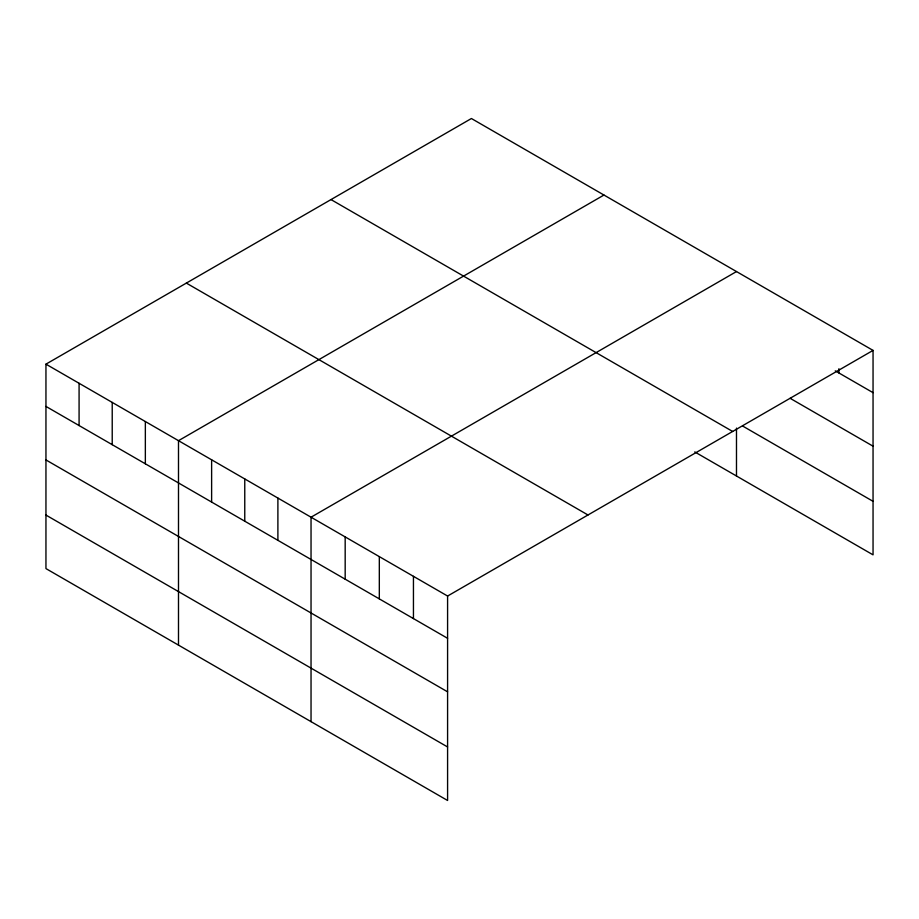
<?xml version="1.0" encoding="UTF-8"?>
<svg xmlns="http://www.w3.org/2000/svg" width="919" height="919" viewBox="0 0 919 919"><rect width="100%" height="100%" fill="white"/><g stroke="black" fill="none" stroke-linecap="round" stroke-linejoin="round"><path stroke-width="1.38" d="M45.95 364.154L447.587 596.04L447.587 800.483L45.95 568.597L45.95 364.154L471.413 118.517L873.05 350.403L873.05 554.846L694.764 451.918M603.955 195.046L178.493 440.683L178.493 645.115M736.487 271.565L311.036 517.202L311.036 721.645M447.587 596.04L873.05 350.403M835.256 370.851L873.05 392.666M790.145 398.318L873.05 446.186M742.586 426.002L873.05 501.326M331.012 199.584L732.65 431.459M186.35 283.098L587.988 514.985M45.95 406.416L447.587 638.303M45.95 459.937L447.587 691.823M45.95 515.077L447.587 746.963M838.909 368.737L838.909 372.953M736.487 428.116L736.487 476.008M413.447 576.328L413.447 618.59M379.317 556.615L379.317 598.889M345.176 536.914L345.176 579.177M277.894 498.075L277.894 540.338M244.764 478.937L244.764 521.199M211.623 459.81L211.623 502.073M145.351 421.545L145.351 463.808M112.221 402.419L112.221 444.681M79.08 383.292L79.08 425.554"/></g></svg>
